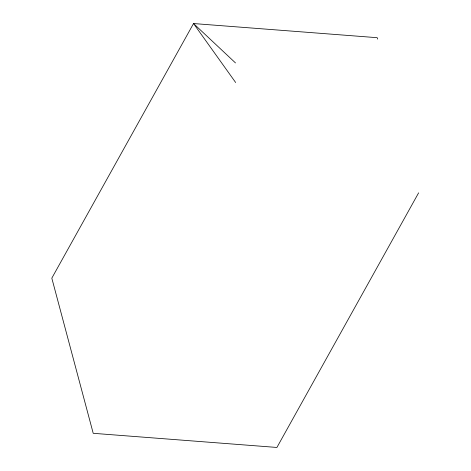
<?xml version="1.0" encoding="UTF-8"?>
<svg xmlns="http://www.w3.org/2000/svg" width="471" height="471" viewBox="0 0 471 471"><rect width="100%" height="100%" fill="white"/><g stroke="black" fill="none" stroke-linecap="round" stroke-linejoin="round"><path stroke-width="0.71" d="M418.625 192.839L276.913 447.45L93.217 433.308L51.816 278.161L193.534 23.55L377.224 37.692L377.601 39.105M235.488 62.931L193.534 23.55L235.653 82.513"/></g></svg>
